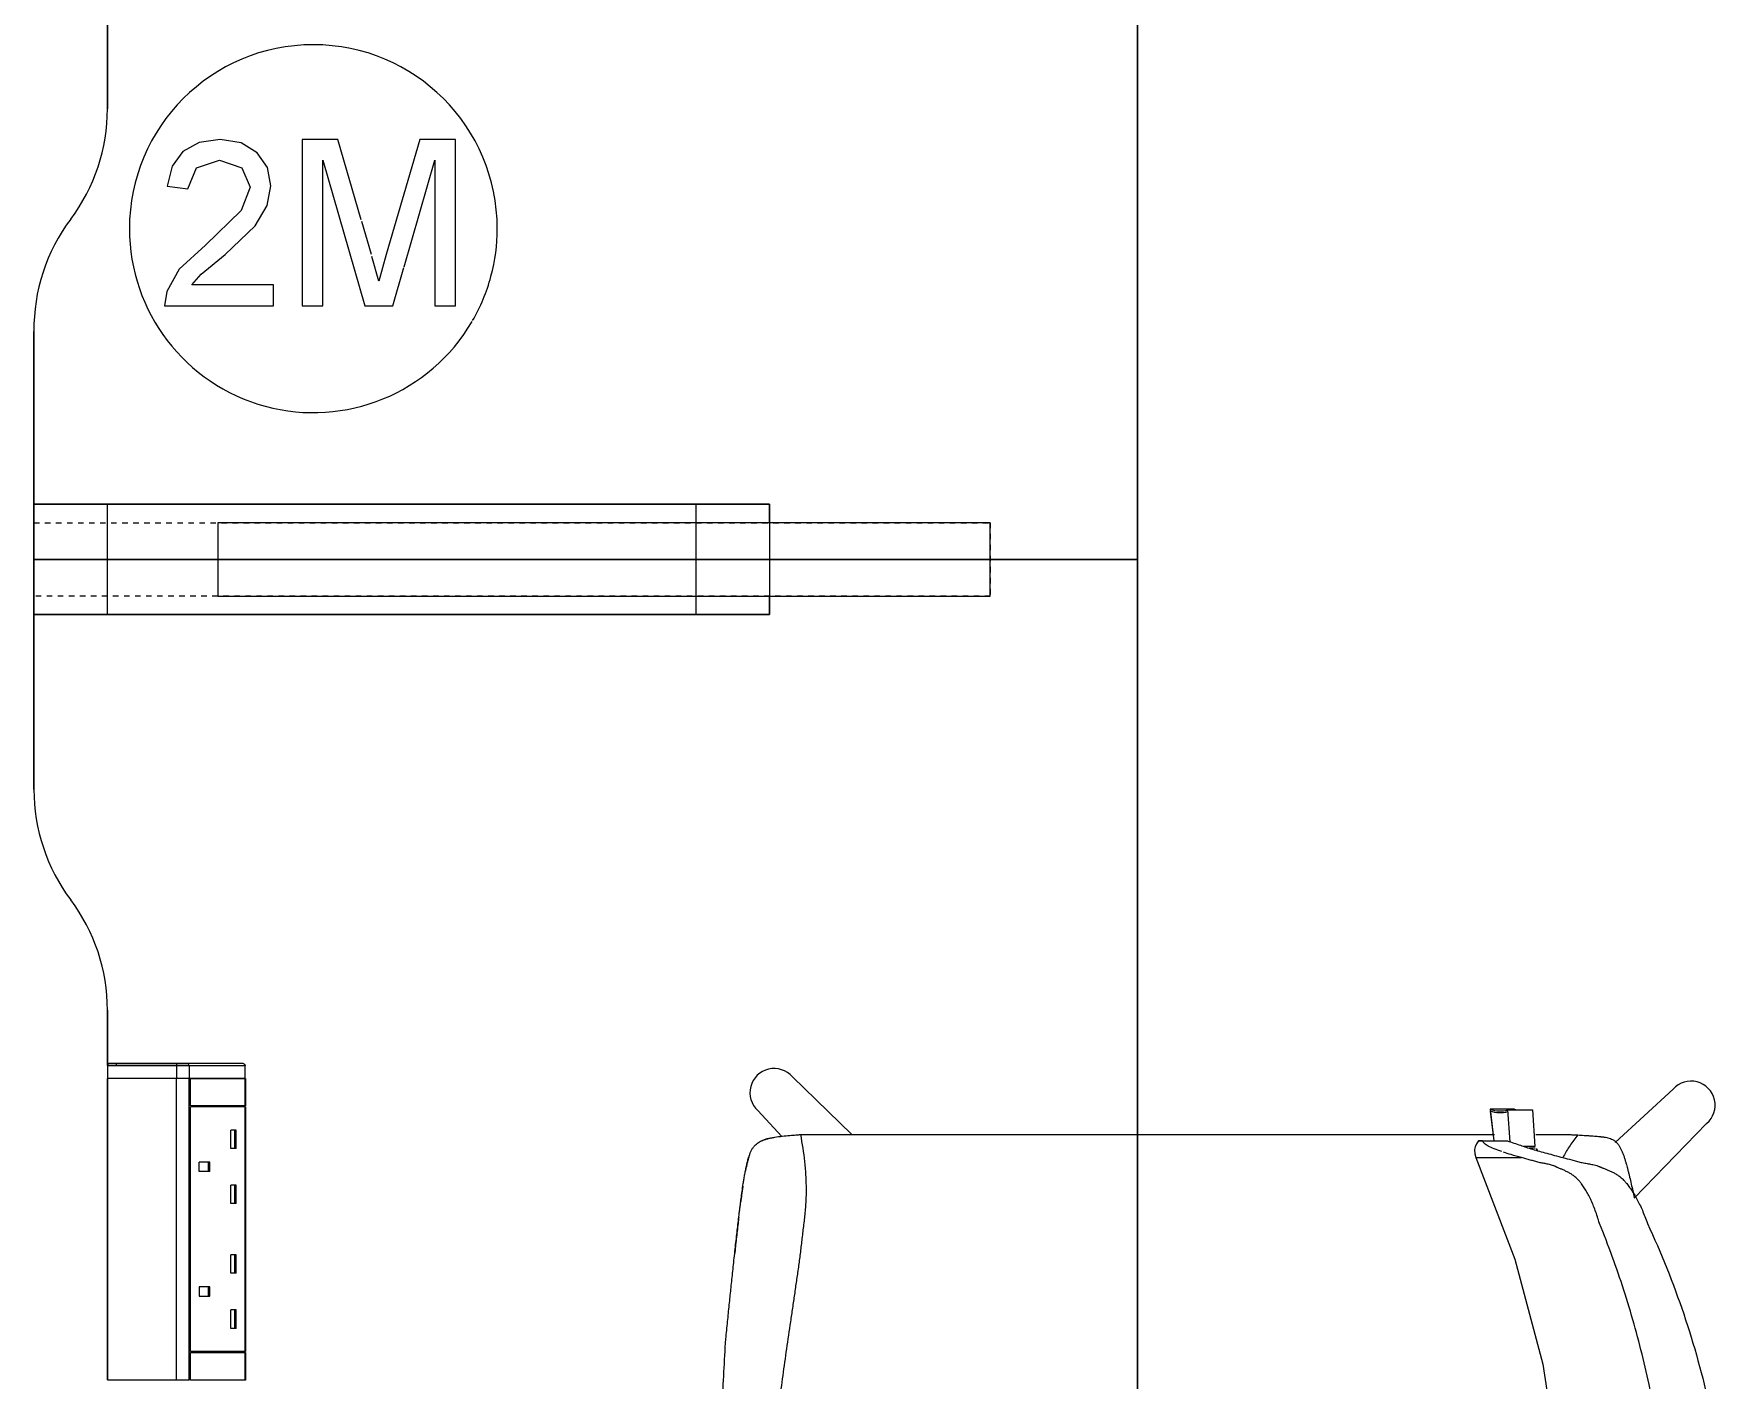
# Model space of a CAD drawing. Header units: millimetres. Extents: x 79795 to 317870, y -36033 to 97293.
# Drawn here: x 183501 to 184422, y 23391 to 24123 of the extents above; entities that cross this region are included whole.
import ezdxf

# ---------------------------------------------------------------- set-up
doc = ezdxf.new("R2010")
doc.units = ezdxf.units.MM
doc.header["$MEASUREMENT"] = 0
doc.linetypes.add('Dash', pattern=[6, 3, -3])
doc.layers.add('I-FURN', color=8, linetype='CONTINUOUS', lineweight=9)
doc.layers.add('I-FURN-HDLN', color=8, linetype='Dash', lineweight=9)

msp = doc.modelspace()

# ---------------------------------------------------------------- linework, layer by layer
at = {"layer": 'I-FURN'}
for p, q in [((184100.93, 23837.59), (184100.93, 24937.59)), ((184100.93, 24937.59), (184100.93, 23837.59)), ((183540.93, 24484.44), (183540.93, 24082.59)), ((183540.93, 24082.59), (183540.93, 24484.44)), ((183590.8, 24064.32), (183582, 24059.44)), ((183602.16, 24065.95), (183590.8, 24064.32)), ((183613.61, 24064.14), (183602.16, 24065.95)), ((183622.39, 24058.71), (183613.61, 24064.14)), ((183666.24, 24065.95), (183646.79, 24065.95)), ((183646.79, 24065.95), (183646.79, 23975.54)), ((183678.93, 24022.22), (183666.24, 24065.95)), ((183710.69, 24065.95), (183692.51, 24003.33)), ((183730.14, 24065.95), (183710.69, 24065.95)), ((183730.14, 23975.54), (183730.14, 24065.95)), ((183582, 24059.44), (183576.07, 24051.45)), ((183589.39, 24050.52), (183601.92, 24054.65)), ((183601.92, 24054.65), (183613.94, 24050.42)), ((183627.98, 24050.6), (183622.39, 24058.71)), ((183658.09, 23975.54), (183658.09, 24054.65)), ((183658.09, 24054.65), (183680.81, 23975.54)), ((183702.17, 23996.59), (183718.84, 24054.65)), ((183718.84, 24054.65), (183718.84, 23975.54)), ((183576.07, 24051.45), (183573.33, 24040.52)), ((183584.63, 24039.11), (183589.39, 24050.52)), ((183613.94, 24050.42), (183618.54, 24040.06)), ((183629.84, 24040.74), (183627.98, 24050.6)), ((183573.33, 24040.52), (183584.63, 24039.11)), ((183618.54, 24040.06), (183613.66, 24027.26)), ((183627.83, 24030.03), (183629.84, 24040.74)), ((183613.66, 24027.26), (183594.15, 24008.43)), ((183621.15, 24018.95), (183627.83, 24030.03)), ((183604.96, 24003.46), (183621.15, 24018.95)), ((183684.42, 24003.31), (183679.17, 24021.4)), ((183594.15, 24008.43), (183580, 23995.33)), ((183591.96, 23992.59), (183604.96, 24003.46)), ((183688.47, 23988.92), (183684.74, 24002.23)), ((183692.51, 24003.33), (183688.47, 23988.92)), ((183580, 23995.33), (183573.13, 23983.33)), ((183586.86, 23986.84), (183591.96, 23992.59)), ((183696.13, 23975.54), (183702.08, 23996.28)), ((183573.13, 23983.33), (183571.92, 23975.54)), ((183631.25, 23986.84), (183586.86, 23986.84)), ((183631.25, 23975.54), (183631.25, 23986.84)), ((183571.92, 23975.54), (183631.25, 23975.54)), ((183646.79, 23975.54), (183658.09, 23975.54)), ((183680.81, 23975.54), (183696.13, 23975.54)), ((183718.84, 23975.54), (183730.14, 23975.54)), ((183500.93, 23961.48), (183500.93, 23837.59)), ((183500.93, 23837.59), (183500.93, 23961.48)), ((183540.93, 23867.59), (183500.93, 23867.59)), ((183500.93, 23867.59), (183900.93, 23867.59)), ((183500.93, 23807.59), (183500.93, 23867.59)), ((183500.93, 23807.59), (183500.93, 23867.59)), ((183860.93, 23867.59), (183540.93, 23867.59)), ((183540.93, 23807.59), (183540.93, 23867.59)), ((183540.93, 23807.59), (183540.93, 23867.59)), ((183900.93, 23867.59), (183860.93, 23867.59)), ((183860.93, 23857.59), (183860.93, 23867.59)), ((183860.93, 23807.59), (183860.93, 23867.59)), ((183900.93, 23857.59), (183900.93, 23867.59)), ((183900.93, 23867.59), (183900.93, 23807.59)), ((183600.93, 23857.59), (183600.93, 23817.59)), ((183900.93, 23857.59), (183600.93, 23857.59)), ((184020.93, 23857.59), (183900.93, 23857.59)), ((184020.93, 23817.59), (184020.93, 23857.59)), ((184100.93, 23837.59), (183500.93, 23837.59)), ((183500.93, 23837.59), (183500.93, 23712.59)), ((183500.93, 23712.59), (183500.93, 23837.59)), ((183500.93, 23837.59), (184100.93, 23837.59)), ((183500.93, 23837.59), (184100.93, 23837.59)), ((184100.93, 23837.59), (183500.93, 23837.59)), ((184100.93, 22737.59), (184100.93, 23837.59)), ((184100.93, 23837.59), (184100.93, 22737.59)), ((183600.93, 23817.59), (183900.93, 23817.59)), ((183860.93, 23807.59), (183860.93, 23817.59)), ((183900.93, 23807.59), (183900.93, 23817.59)), ((183900.93, 23817.59), (184020.93, 23817.59)), ((183900.93, 23807.59), (183500.93, 23807.59)), ((183500.93, 23807.59), (183540.93, 23807.59)), ((183540.93, 23807.59), (183860.93, 23807.59)), ((183860.93, 23807.59), (183900.93, 23807.59)), ((183540.93, 23592.59), (183540.93, 23562.56)), ((183540.93, 23562.56), (183540.93, 23592.59)), ((183540.92, 23562.56), (183540.92, 23555.56)), ((183540.92, 23555.44), (183540.92, 23391.54)), ((183540.93, 23562.56), (183578.39, 23562.56)), ((183540.93, 23562.56), (183540.93, 23555.56)), ((183540.93, 23555.56), (183578.39, 23555.56)), ((183540.93, 23391.54), (183540.93, 23555.44)), ((183578.39, 23555.44), (183540.93, 23555.44)), ((183541.93, 23563.56), (183541.92, 23563.56)), ((183578.95, 23563.56), (183541.93, 23563.56)), ((183541.93, 23563.56), (183545.92, 23563.56)), ((183545.92, 23562.56), (183545.92, 23563.56)), ((183545.92, 23563.56), (183584.49, 23563.56)), ((183578.39, 23562.56), (183585.31, 23562.56)), ((183578.39, 23562.56), (183578.39, 23555.56)), ((183578.39, 23555.56), (183585.31, 23555.56)), ((183578.39, 23391.54), (183578.39, 23555.44)), ((183585.31, 23555.44), (183578.39, 23555.44)), ((183584.49, 23563.56), (183578.95, 23563.56)), ((183586.14, 23555.5), (183583.68, 23555.5)), ((183614.77, 23563.56), (183584.49, 23563.56)), ((183614.77, 23563.56), (183584.49, 23563.56)), ((183585.31, 23562.56), (183615.59, 23562.56)), ((183585.31, 23562.56), (183585.31, 23555.56)), ((183585.31, 23555.56), (183615.59, 23555.56)), ((183585.31, 23391.54), (183585.31, 23555.44)), ((183585.31, 23555.44), (183585.94, 23555.44)), ((183585.94, 23555.44), (183585.94, 23540.5)), ((183586.14, 23540.5), (183586.14, 23555.5)), ((183586.14, 23555.5), (183615.97, 23555.5)), ((183615.4, 23563.34), (183615.43, 23563.32)), ((183615.59, 23562.56), (183615.77, 23562.56)), ((183615.59, 23562.56), (183615.59, 23555.56)), ((183615.59, 23555.56), (183615.77, 23555.56)), ((183615.77, 23555.56), (183615.77, 23562.56)), ((183615.77, 23555.56), (183615.77, 23562.56)), ((183615.77, 23555.56), (183615.77, 23562.56)), ((183615.77, 23391.54), (183615.77, 23555.44)), ((183615.97, 23555.5), (183615.97, 23540.5)), ((183945.59, 23524.92), (183913.32, 23556.26)), ((184392.21, 23549.69), (184360.67, 23520.71)), ((183585.94, 23540), (183585.94, 23407)), ((183615.97, 23540.5), (183586.14, 23540.5)), ((183586.14, 23407), (183586.14, 23540)), ((183615.97, 23540), (183586.14, 23540)), ((183615.59, 23540.5), (183615.59, 23540)), ((183615.97, 23540), (183615.97, 23407)), ((183894.59, 23538.05), (183907.58, 23523.91)), ((184292.67, 23538.72), (184294.73, 23521.54)), ((184306, 23538.72), (184292.67, 23538.72)), ((184292.7, 23537.76), (184294.65, 23521.54)), ((184303.58, 23521.03), (184302.39, 23538.39)), ((184302.39, 23538.39), (184315.72, 23538.39)), ((184315.72, 23538.39), (184317.08, 23518.48)), ((183610.94, 23527.4), (183608.07, 23527.4)), ((183608.07, 23517.4), (183608.07, 23527.4)), ((183610.2, 23517.4), (183610.2, 23527.4)), ((183610.94, 23517.4), (183610.94, 23527.4)), ((184370.99, 23490.31), (184410.43, 23530.97)), ((183917.26, 23524.92), (183917.86, 23524.92)), ((184284.61, 23518.26), (184284.29, 23516.78)), ((184285.34, 23520), (184284.61, 23518.26)), ((184286.43, 23521.54), (184285.34, 23520)), ((184288.5, 23521.54), (184302.13, 23521.54)), ((184317.08, 23518.48), (184311.18, 23518.48)), ((183596.6, 23509.9), (183590.87, 23509.9)), ((183590.87, 23504.9), (183590.87, 23509.9)), ((183595.86, 23504.9), (183595.86, 23509.9)), ((183596.6, 23504.9), (183596.6, 23509.9)), ((183610.94, 23517.4), (183608.07, 23517.4)), ((184284.29, 23516.78), (184284.31, 23514.51)), ((184284.31, 23514.51), (184284.86, 23512.43)), ((184284.86, 23512.43), (184306.13, 23457.29)), ((184317.11, 23517.53), (184314.1, 23517.53)), ((183596.6, 23504.9), (183590.87, 23504.9)), ((183610.94, 23497.4), (183608.07, 23497.4)), ((183608.07, 23487.4), (183608.07, 23497.4)), ((183610.2, 23487.4), (183610.2, 23497.4)), ((183610.94, 23487.4), (183610.94, 23497.4)), ((183610.94, 23487.4), (183608.07, 23487.4)), ((183610.94, 23459.61), (183608.07, 23459.61)), ((183608.07, 23449.61), (183608.07, 23459.61)), ((183610.2, 23449.61), (183610.2, 23459.61)), ((183610.94, 23449.61), (183610.94, 23459.61)), ((184306.13, 23457.29), (184321.32, 23400.16)), ((183610.94, 23449.61), (183608.07, 23449.61)), ((183590.87, 23442.11), (183590.87, 23437.11)), ((183596.6, 23442.11), (183590.87, 23442.11)), ((183590.87, 23437.11), (183596.6, 23437.11)), ((183595.86, 23437.11), (183595.86, 23442.11)), ((183596.6, 23437.11), (183596.6, 23442.11)), ((183610.94, 23429.61), (183608.07, 23429.61)), ((183608.07, 23419.61), (183608.07, 23429.61)), ((183610.2, 23419.61), (183610.2, 23429.61)), ((183610.94, 23419.61), (183610.94, 23429.61)), ((183610.94, 23419.61), (183608.07, 23419.61)), ((183585.94, 23406.5), (183585.94, 23391.54)), ((183615.97, 23407), (183586.14, 23407)), ((183586.14, 23391.5), (183586.14, 23406.5)), ((183586.14, 23406.5), (183615.97, 23406.5)), ((183615.59, 23407), (183615.59, 23406.5)), ((183615.97, 23406.5), (183615.97, 23391.5)), ((184321.32, 23400.16), (184330.25, 23341.72)), ((183540.93, 23391.54), (183578.39, 23391.54)), ((183578.39, 23391.54), (183585.31, 23391.54)), ((183585.94, 23391.54), (183585.31, 23391.54)), ((183615.97, 23391.5), (183586.14, 23391.5))]:
    msp.add_line(p, q, dxfattribs=at)
at = {"layer": 'I-FURN', "flags": 128}
for points in [[(183540.92, 23562.56), (183540.92, 23562.6), (183540.92, 23562.64), (183540.93, 23562.68), (183540.93, 23562.72), (183540.94, 23562.76), (183540.95, 23562.8), (183540.96, 23562.84), (183540.97, 23562.88), (183540.98, 23562.92), (183541, 23562.95), (183541.02, 23562.99), (183541.03, 23563.03), (183541.05, 23563.06), (183541.07, 23563.09), (183541.09, 23563.13), (183541.12, 23563.16), (183541.14, 23563.19), (183541.17, 23563.22), (183541.2, 23563.25), (183541.22, 23563.28), (183541.25, 23563.31), (183541.28, 23563.33), (183541.31, 23563.36), (183541.35, 23563.38), (183541.38, 23563.41), (183541.41, 23563.43), (183541.45, 23563.45), (183541.48, 23563.46), (183541.52, 23563.48), (183541.56, 23563.5), (183541.6, 23563.51), (183541.63, 23563.52), (183541.67, 23563.53), (183541.71, 23563.54), (183541.75, 23563.55), (183541.79, 23563.56), (183541.83, 23563.56), (183541.87, 23563.56), (183541.91, 23563.56), (183541.92, 23563.56)], [(183541.92, 23563.56), (183541.92, 23563.56), (183541.93, 23563.56), (183541.95, 23563.56), (183541.97, 23563.56), (183542, 23563.56), (183542.03, 23563.56), (183542.08, 23563.56), (183542.12, 23563.56), (183542.18, 23563.56), (183542.24, 23563.56), (183542.3, 23563.56), (183542.37, 23563.56), (183542.45, 23563.56), (183542.53, 23563.56), (183542.62, 23563.56), (183542.71, 23563.56), (183542.81, 23563.56), (183542.91, 23563.56), (183543.02, 23563.56), (183543.13, 23563.56), (183543.25, 23563.56), (183543.37, 23563.56), (183543.5, 23563.56), (183543.63, 23563.56), (183543.76, 23563.56), (183543.9, 23563.56), (183544.03, 23563.56), (183544.18, 23563.56), (183544.32, 23563.56), (183544.47, 23563.56), (183544.62, 23563.56), (183544.77, 23563.56), (183544.93, 23563.56), (183545.08, 23563.56), (183545.24, 23563.56), (183545.4, 23563.56), (183545.56, 23563.56), (183545.72, 23563.56), (183545.88, 23563.56), (183545.92, 23563.56)], [(183578.95, 23563.56), (183576.17, 23563.56), (183573.47, 23563.56), (183570.86, 23563.56), (183568.34, 23563.56), (183565.91, 23563.56), (183563.58, 23563.56), (183561.35, 23563.56), (183559.22, 23563.56), (183557.21, 23563.56), (183555.31, 23563.56), (183553.52, 23563.56), (183551.85, 23563.56), (183550.3, 23563.56), (183548.87, 23563.56), (183547.57, 23563.56), (183546.4, 23563.56), (183545.35, 23563.56), (183544.44, 23563.56), (183543.66, 23563.56), (183543.01, 23563.56), (183542.5, 23563.56), (183542.12, 23563.56), (183541.93, 23563.56)], [(183584.49, 23563.56), (183584.39, 23563.56), (183584.29, 23563.56), (183584.19, 23563.56), (183584.08, 23563.56), (183583.97, 23563.56), (183583.85, 23563.56), (183583.73, 23563.56), (183583.6, 23563.56), (183583.47, 23563.56), (183583.34, 23563.56), (183583.2, 23563.56), (183583.06, 23563.56), (183582.91, 23563.56), (183582.77, 23563.56), (183582.62, 23563.56), (183582.47, 23563.56), (183582.32, 23563.56), (183582.16, 23563.56), (183582.01, 23563.56), (183581.85, 23563.56), (183581.69, 23563.56), (183581.53, 23563.56), (183581.37, 23563.56), (183581.21, 23563.56), (183581.05, 23563.56), (183580.89, 23563.56), (183580.73, 23563.56), (183580.57, 23563.56), (183580.42, 23563.56), (183580.26, 23563.56), (183580.1, 23563.56), (183579.95, 23563.56), (183579.8, 23563.56), (183579.65, 23563.56), (183579.51, 23563.56), (183579.36, 23563.56), (183579.22, 23563.56), (183579.09, 23563.56), (183578.95, 23563.56)], [(183615.63, 23563.07), (183615.65, 23563.04), (183615.67, 23563), (183615.68, 23562.96), (183615.7, 23562.93), (183615.71, 23562.89), (183615.72, 23562.85), (183615.74, 23562.81), (183615.74, 23562.77), (183615.75, 23562.73), (183615.76, 23562.69), (183615.76, 23562.65), (183615.77, 23562.61), (183615.77, 23562.57), (183615.77, 23562.56)]]:
    msp.add_lwpolyline(points, dxfattribs=at)
at = {"layer": 'I-FURN'}
for centre, radius, start, end in [((183652.86, 24017.41), 100, 0, 180), ((183440.93, 24082.59), 100, 323.1301, 0), ((183440.93, 24082.59), 100, 323.1301, 0), ((183600.95, 23962.58), 100.03, 143.1301, 180.62561), ((183600.95, 23962.58), 100.03, 143.1301, 180.62561), ((183652.86, 24017.41), 100, 180, 329.64757), ((183652.86, 24017.41), 100, 345, 0), ((183652.86, 24017.41), 100, 330, 344.91113), ((183600.93, 23712.59), 100, 180, 216.8699), ((183600.93, 23712.59), 100, 180, 216.8699), ((183440.93, 23592.59), 100, 0, 36.8699), ((183440.93, 23592.59), 100, 0, 36.8699), ((183903.35, 23547.78), 13.09, 40.39413, 228.01036), ((184401.94, 23540.94), 13.09, 310.41756, 138.03379)]:
    msp.add_arc(centre, radius, start, end, dxfattribs=at)
for centre, major_axis, ratio, start_param, end_param in [((183541.93, 23562.56), (0, 1), 0.998113, 0, 1.570796), ((183578.95, 23562.56), (0, 1), 0.56467, 0, 1.570796), ((183584.49, 23562.56), (0, 1), 0.819152, 4.712389, 6.283185), ((183614.77, 23562.56), (0, 1), 0.819152, 4.712389, 6.283185), ((184298.06, 23555.21), (0, -17.39), 0.978487, 5.960696, 6.540192), ((184298.09, 23554.26), (0, -17.39), 0.978487, 5.960696, 6.540192), ((184311.4, 23555.21), (0, -17.39), 0.978487, 5.960696, 6.044337)]:
    msp.add_ellipse(centre, major_axis=major_axis, ratio=ratio, start_param=start_param, end_param=end_param, dxfattribs=at)
for points, knots in [([(183877.15, 23413.89), (183877.47, 23417.06), (183877.95, 23421.75), (183878.57, 23427.85), (183879.04, 23432.4), (183879.48, 23436.69), (183879.91, 23440.79), (183880.34, 23444.97), (183880.81, 23449.44), (183881.32, 23454.21), (183881.84, 23459.05), (183882.36, 23463.86), (183882.89, 23468.61), (183883.38, 23472.96), (183883.85, 23477.04), (183884.26, 23480.52), (183884.61, 23483.43), (183884.9, 23485.73), (183885.18, 23487.95), (183885.54, 23490.69), (183885.99, 23494), (183886.5, 23497.51), (183886.91, 23500.14), (183887.17, 23501.69), (183887.38, 23502.86), (183887.59, 23504.07), (183887.91, 23505.73), (183888.34, 23507.8), (183888.9, 23510.13), (183889.69, 23512.96), (183890.52, 23515.36), (183891.39, 23517), (183891.93, 23517.82), (183892.34, 23518.36), (183892.77, 23518.86), (183893.39, 23519.49), (183894.61, 23520.49), (183896.3, 23521.44), (183898.26, 23522.22), (183899.92, 23522.73), (183901.78, 23523.16), (183904.4, 23523.64), (183907.88, 23524.11), (183911.98, 23524.52), (183915.36, 23524.79), (183916.8, 23524.89), (183917.26, 23524.92)], [0, 0, 0, 0, 0.0625, 0.09375, 0.125, 0.15625, 0.1875, 0.21875, 0.25, 0.28125, 0.3125, 0.34375, 0.375, 0.40625, 0.4375, 0.46875, 0.484375, 0.5, 0.515625, 0.53125, 0.5625, 0.59375, 0.609375, 0.617188, 0.625, 0.632812, 0.640625, 0.65625, 0.671875, 0.6875, 0.71875, 0.734375, 0.742188, 0.75, 0.757812, 0.765625, 0.78125, 0.8125, 0.828125, 0.84375, 0.859375, 0.875, 0.90625, 0.9375, 0.96875, 1, 1, 1, 1]), ([(183901.25, 23523.03), (183900.79, 23522.93), (183899.65, 23522.65), (183898.01, 23522.14), (183896.67, 23521.58), (183895.93, 23521.2), (183895.75, 23521.1)], [0.11388456, 0.11388456, 0.11388456, 0.11388456, 0.125, 0.14285714, 0.16071429, 0.16623382, 0.16623382, 0.16623382, 0.16623382]), ([(183899.87, 23287.59), (183899.89, 23297.64), (183900.28, 23312.68), (183901.54, 23332.75), (183902.78, 23347.76), (183904.33, 23362.74), (183906.07, 23377.65), (183907.99, 23392.11), (183910.02, 23406.55), (183911.81, 23418.91), (183913.29, 23428.81), (183914.36, 23436.22), (183915.42, 23443.6), (183916.5, 23450.96), (183917.35, 23457.1), (183917.98, 23462.02), (183918.41, 23465.72), (183918.83, 23469.44), (183919.44, 23474.4), (183920.17, 23480.62), (183920.71, 23486.84), (183920.94, 23491.8), (183920.98, 23495.51), (183920.89, 23499.2), (183920.67, 23504.12), (183919.96, 23512.72), (183918.83, 23520.05), (183917.86, 23524.92)], [0, 0, 0, 0, 0.125, 0.1875, 0.25, 0.3125, 0.375, 0.4375, 0.5, 0.5625, 0.59375, 0.625, 0.65625, 0.6875, 0.71875, 0.734375, 0.75, 0.765625, 0.78125, 0.8125, 0.84375, 0.859375, 0.875, 0.890625, 0.90625, 0.9375, 1, 1, 1, 1]), ([(183917.86, 23524.92), (183928.06, 23524.92), (183942.99, 23524.92), (183962.69, 23524.92), (183977.47, 23524.92), (183992.15, 23524.92), (184006.76, 23524.92), (184019.08, 23524.92), (184029.08, 23524.92), (184036.69, 23524.92), (184044.32, 23524.92), (184054.4, 23524.92), (184066.88, 23524.92), (184079.33, 23524.92), (184089.37, 23524.92), (184095.78, 23524.92), (184099.65, 23524.92), (184100.98, 23524.92)], [-1, -1, -1, -1, -0.9285714, -0.8928571, -0.8571429, -0.8214286, -0.7857143, -0.75, -0.7321429, -0.7142857, -0.6964286, -0.6785714, -0.6428571, -0.6071429, -0.5892857, -0.5714286, -0.5621337, -0.5621337, -0.5621337, -0.5621337]), ([(184100.98, 23524.92), (184102.2, 23524.92), (184105.95, 23524.92), (184114.72, 23524.92), (184127.23, 23524.92), (184142.19, 23524.92), (184157.37, 23524.92), (184172.5, 23524.92), (184187.39, 23524.92), (184199.83, 23524.92), (184209.87, 23524.92), (184217.49, 23524.92), (184225.07, 23524.92), (184234.97, 23524.92), (184247.21, 23524.92), (184259.58, 23524.92), (184269.68, 23524.92), (184277.41, 23524.92), (184285.22, 23524.92), (184291.06, 23524.92), (184294.33, 23524.92), (184295.03, 23524.92)], [-0.5621337, -0.5621337, -0.5621337, -0.5621337, -0.5535714, -0.5357143, -0.5, -0.4642857, -0.4285714, -0.3928571, -0.3571429, -0.3214286, -0.3035714, -0.2857143, -0.2678571, -0.25, -0.2142857, -0.1785714, -0.1607143, -0.1428571, -0.125, -0.1071429, -0.1022726, -0.1022726, -0.1022726, -0.1022726]), ([(184288.5, 23521.54), (184287.94, 23521.54), (184287.12, 23521.54), (184286.46, 23521.54), (184286.36, 23521.54), (184286.99, 23521.54), (184287.77, 23521.54), (184288.14, 23521.54)], [0, 0, 0, 0, 0.125, 0.25, 0.375, 0.5, 0.5828112, 0.5828112, 0.5828112, 0.5828112]), ([(184309.27, 23519.11), (184311.16, 23518.43), (184314.39, 23517.38), (184319.42, 23515.92), (184323.5, 23514.8), (184327.74, 23513.65), (184332.22, 23512.47), (184336.27, 23511.39), (184339.62, 23510.51), (184341.77, 23509.95), (184343.48, 23509.55), (184345.17, 23509.24), (184346.86, 23508.97), (184348.6, 23508.61), (184349.95, 23508.27), (184351.12, 23507.91), (184351.97, 23507.59), (184352.47, 23507.39), (184352.84, 23507.23), (184353.22, 23507.07), (184353.73, 23506.86), (184354.64, 23506.5), (184355.97, 23505.98), (184357.62, 23505.32), (184359.31, 23504.55), (184361.03, 23503.63), (184362.75, 23502.5), (184364.18, 23501.34), (184365.16, 23500.39), (184365.72, 23499.81), (184366.13, 23499.34), (184366.54, 23498.86), (184367.09, 23498.2), (184368.04, 23496.99), (184369.38, 23495.13), (184370.97, 23492.65), (184373.03, 23489.04), (184375.5, 23483.93), (184377.35, 23479.21), (184378.23, 23476.68)], [0, 0, 0, 0, 0.142857, 0.214286, 0.285714, 0.357143, 0.428571, 0.5, 0.535714, 0.571429, 0.589286, 0.607143, 0.642857, 0.660714, 0.678571, 0.696429, 0.705357, 0.709821, 0.714286, 0.71875, 0.723214, 0.732143, 0.75, 0.767857, 0.785714, 0.803571, 0.821429, 0.839286, 0.848214, 0.852679, 0.857143, 0.861607, 0.866071, 0.875, 0.892857, 0.910714, 0.928571, 0.964286, 1, 1, 1, 1]), ([(184340.46, 23524.72), (184338.87, 23522.84), (184336.03, 23519.03), (184333.48, 23514.77), (184332.3, 23512.43), (184332.12, 23512.06)], [0, 0, 0, 0, 0.02777778, 0.05555556, 0.06066679, 0.06066679, 0.06066679, 0.06066679]), ([(184340.46, 23524.72), (184341.54, 23524.66), (184343.2, 23524.57), (184345.15, 23524.45), (184346.25, 23524.38), (184347.07, 23524.32), (184347.87, 23524.27), (184348.88, 23524.19), (184350.1, 23524.1), (184351.33, 23523.98), (184352.22, 23523.89), (184352.73, 23523.83), (184353.13, 23523.79), (184353.52, 23523.74), (184354.03, 23523.67), (184354.91, 23523.54), (184356.11, 23523.32), (184357.46, 23522.99), (184358.69, 23522.56), (184359.91, 23521.93), (184361.08, 23521.03), (184362, 23520.06), (184362.65, 23519.18), (184363.08, 23518.51), (184363.48, 23517.82), (184363.98, 23516.84), (184364.56, 23515.52), (184365.21, 23513.84), (184365.81, 23512.05), (184366.34, 23510.32), (184366.8, 23508.73), (184367.22, 23507.18), (184367.66, 23505.51), (184368.12, 23503.67), (184368.71, 23501.2), (184369.74, 23496.78), (184370.55, 23493.02), (184371.05, 23490.68)], [0, 0, 0, 0, 0.0625, 0.09375, 0.109375, 0.125, 0.140625, 0.15625, 0.1875, 0.21875, 0.234375, 0.242188, 0.25, 0.257812, 0.265625, 0.28125, 0.3125, 0.34375, 0.375, 0.40625, 0.4375, 0.46875, 0.484375, 0.5, 0.515625, 0.53125, 0.5625, 0.59375, 0.625, 0.65625, 0.6875, 0.71875, 0.75, 0.78125, 0.8125, 0.875, 1, 1, 1, 1]), ([(183889.76, 23513.07), (183889.71, 23512.92), (183889.47, 23512.15), (183889.08, 23510.78), (183888.62, 23508.99), (183888.2, 23507.14), (183887.95, 23505.88), (183887.83, 23505.27)], [0.2634642, 0.2634642, 0.2634642, 0.2634642, 0.26785714, 0.28571429, 0.30357143, 0.32142857, 0.33764593, 0.33764593, 0.33764593, 0.33764593]), ([(184285.52, 23512.43), (184285.78, 23512.43), (184286.42, 23512.43), (184288.42, 23512.43), (184292.32, 23512.43), (184299.53, 23512.43), (184306.05, 23512.43), (184309.81, 23512.43)], [0.4444444, 0.4444444, 0.4444444, 0.4444444, 0.5138889, 0.5833333, 0.7222222, 0.8611111, 1, 1, 1, 1]), ([(184309.81, 23512.43), (184307.78, 23512.96), (184304.32, 23513.95), (184301.29, 23514.94), (184300.02, 23515.38)], [0, 0, 0, 0, 0.1666667, 0.3015029, 0.3015029, 0.3015029, 0.3015029]), ([(184352.16, 23476.68), (184351.46, 23479.16), (184349.95, 23483.82), (184347.84, 23488.87), (184346.04, 23492.46), (184344.62, 23494.93), (184343.4, 23496.8), (184342.53, 23498.01), (184342.02, 23498.67), (184341.64, 23499.15), (184341.26, 23499.62), (184340.73, 23500.21), (184339.8, 23501.18), (184338.41, 23502.38), (184336.7, 23503.56), (184334.98, 23504.53), (184333.3, 23505.36), (184331.66, 23506.07), (184330.37, 23506.62), (184329.5, 23507), (184329.02, 23507.22), (184328.67, 23507.38), (184328.32, 23507.55), (184327.87, 23507.75), (184327.11, 23508.06), (184326.07, 23508.41), (184324.91, 23508.72), (184323.42, 23509.04), (184321.97, 23509.26), (184320.49, 23509.53), (184319.32, 23509.81), (184318.12, 23510.14), (184316.52, 23510.56), (184313.73, 23511.32), (184311.37, 23511.98), (184309.81, 23512.43)], [0, 0, 0, 0, 0.0625, 0.125, 0.15625, 0.1875, 0.21875, 0.234375, 0.242188, 0.25, 0.257812, 0.265625, 0.28125, 0.3125, 0.34375, 0.375, 0.40625, 0.4375, 0.46875, 0.484375, 0.492188, 0.5, 0.507812, 0.515625, 0.53125, 0.5625, 0.59375, 0.625, 0.6875, 0.71875, 0.75, 0.78125, 0.8125, 0.875, 1, 1, 1, 1]), ([(183886.42, 23496.94), (183886.39, 23496.76), (183886.25, 23495.81), (183886, 23494.04), (183885.67, 23491.66), (183885.41, 23489.72), (183885.26, 23488.57), (183885.21, 23488.16)], [0.40654079, 0.40654079, 0.40654079, 0.40654079, 0.41071429, 0.42857143, 0.44642857, 0.46428571, 0.47431632, 0.47431632, 0.47431632, 0.47431632]), ([(183884.18, 23479.88), (183884.14, 23479.53), (183884.02, 23478.48), (183883.72, 23475.91), (183883.29, 23472.24), (183882.83, 23468.11), (183882.38, 23464.06), (183882.08, 23461.25), (183881.92, 23459.83)], [0.5447675, 0.5447675, 0.5447675, 0.5447675, 0.5535714, 0.5714286, 0.6071429, 0.6428571, 0.6785714, 0.7142857, 0.7142857, 0.7142857, 0.7142857]), ([(184352.16, 23100.4), (184357.03, 23112.34), (184365.84, 23136.51), (184379.89, 23186.09), (184390.24, 23249.8), (184390.24, 23327.28), (184379.89, 23390.99), (184365.84, 23440.57), (184357.03, 23464.74), (184352.16, 23476.68)], [-1, -1, -1, -1, -0.9, -0.8, -0.6, -0.4, -0.2, -0.1, 0, 0, 0, 0]), ([(184378.23, 23476.68), (184385.71, 23460.61), (184398.87, 23427.77), (184414.66, 23370.84), (184423.16, 23306.32), (184420, 23235.36), (184407.51, 23177.55), (184392.37, 23132.84), (184383.22, 23111.12), (184378.23, 23100.4)], [-1, -1, -1, -1, -0.863636, -0.727273, -0.545455, -0.363636, -0.181818, -0.090909, 0, 0, 0, 0]), ([(183877.15, 23161.29), (183876.4, 23173.28), (183875.42, 23191.28), (183874.57, 23212.29), (183874.17, 23224.31), (183873.9, 23233.32), (183873.68, 23242.35), (183873.49, 23251.37), (183873.35, 23260.4), (183873.25, 23269.45), (183873.19, 23278.51), (183873.17, 23287.59), (183873.19, 23296.67), (183873.25, 23305.74), (183873.35, 23314.78), (183873.49, 23323.81), (183873.68, 23332.84), (183873.9, 23341.86), (183874.17, 23350.88), (183874.57, 23362.89), (183875.42, 23383.91), (183876.4, 23401.91), (183877.15, 23413.89)], [0, 0, 0, 0, 0.142857, 0.214286, 0.25, 0.285714, 0.321429, 0.357143, 0.392857, 0.428571, 0.464286, 0.5, 0.535714, 0.571429, 0.607143, 0.642857, 0.678571, 0.714286, 0.75, 0.785714, 0.857143, 1, 1, 1, 1])]:
    msp.add_open_spline(points, degree=3, knots=knots, dxfattribs=at)
for points in [[(184299.13, 23515.68), (184297.6, 23516.21), (184294.79, 23517.23), (184291.53, 23518.7), (184289.4, 23520.2), (184288.69, 23521.11), (184288.5, 23521.54)], [(184302.13, 23521.54), (184303.22, 23521.15), (184305.48, 23520.35), (184307.96, 23519.52), (184309.27, 23519.11)], [(184317.64, 23524.92), (184324.15, 23524.92), (184330.47, 23524.92), (184336.62, 23524.92)], [(184336.62, 23524.92), (184337.26, 23524.89), (184338.54, 23524.82), (184339.83, 23524.75), (184340.46, 23524.72)], [(184318.68, 23516.2), (184318.41, 23516.6), (184318.14, 23517), (184317.88, 23517.36)]]:
    msp.add_open_spline(points, degree=3, dxfattribs=at)
at = {"layer": 'I-FURN-HDLN'}
for p, q in [((183500.93, 23817.59), (183500.93, 23857.59)), ((183500.93, 23857.59), (184020.93, 23857.59)), ((184020.93, 23857.59), (184020.93, 23817.59)), ((184020.93, 23817.59), (183500.93, 23817.59))]:
    msp.add_line(p, q, dxfattribs=at)

doc.saveas('drawing.dxf')
